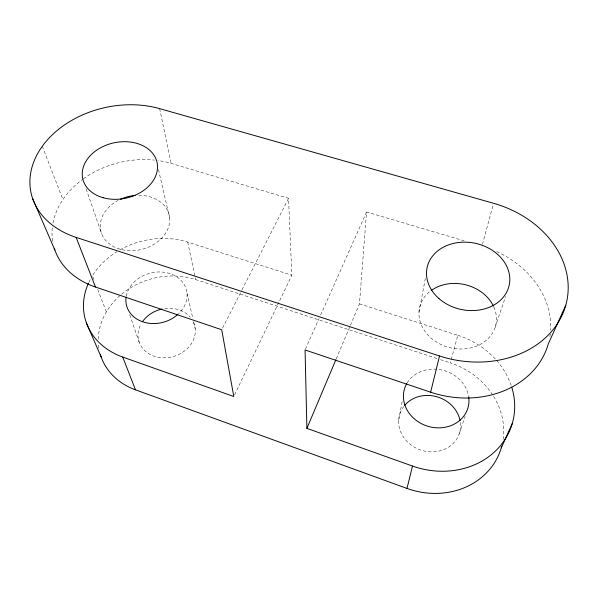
<?xml version="1.0" encoding="UTF-8"?>
<svg xmlns="http://www.w3.org/2000/svg" width="598" height="598" viewBox="0 0 598 598"><rect width="100%" height="100%" fill="white"/><g stroke="black" fill="none" stroke-linecap="round" stroke-linejoin="round"><path stroke-width="0.45" stroke-dasharray="2.99 2.24" d="M350.391 325.342L359.458 303.874L366.552 212.006L464.085 240.785M398.687 420.117L402.432 400.212M418.996 312.096L425.328 278.429M492.67 394.859A74.593 66.415 19 0 0 450.324 362.881L457.799 335.306L359.458 303.874M482.459 244.283L493.088 205.069M459.346 433.401L465.124 416.275M495.166 327.293L505.534 296.593M336.255 358.822L350.032 326.202M305.451 349.112L319.115 318.457M320.633 315.049L366.552 212.006M234.603 394.83L291.854 275.192L288.55 198.327L171.155 163.396A83.675 65.003 -13.2 0 0 157.999 160.541M222.561 328.085L241.599 290.658M242.018 289.821L288.55 198.327M119.959 249.882A73.726 60.6 -14.7 0 1 187.72 242.108L291.854 275.192M98.281 339.208A69.047 58.208 -15.7 0 1 195.598 279.543L437.011 358.523M440.562 359.69L450.324 362.881M42.294 146.286L62.917 199.56M92.75 276.635L94.409 280.925M97.736 289.522L106.384 311.864M86.149 188.923L101.705 233.885M129.729 314.869L139.386 342.774M158.5 169.69L169.638 217.941M187.017 293.207L192.758 318.084M193.58 321.634L195.217 328.743M159.629 108.627L171.155 163.396M187.72 242.108L195.023 276.799M195.21 277.711L195.598 279.543M52.646 241.233A83.675 65.003 -13.2 0 1 52.392 226.754M52.96 223.106A83.675 65.003 -13.2 0 1 82.621 179.378M83.369 178.839A83.675 65.003 -13.2 0 1 154.374 160.1M138.684 195.277A35.103 27.246 -13.1 0 1 166.633 231.486A35.103 27.246 -13.1 0 1 111.482 245.374A35.103 27.246 -13.1 0 1 118.03 200.472M88.833 282.391A73.726 60.6 -14.7 0 1 90.53 279.027M92.892 275.02A73.726 60.6 -14.7 0 1 116.842 251.736M126.245 296.316A30.939 25.415 -14.7 0 1 170.094 273.637A30.939 25.415 -14.7 0 1 178.533 313.793M98.902 348.215A69.047 58.208 -15.7 0 1 98.386 343.715M493.642 396.392A74.593 66.415 19 0 1 502.918 440.599M193.625 322.599A28.973 24.413 -15.7 0 1 164.869 357.821A28.973 24.413 -15.7 0 1 141.106 323.824M164.749 308.575A28.973 24.413 -15.7 0 1 190.216 317.179M460.355 422.472A31.298 27.852 18.9 0 1 422.532 450.615A31.298 27.852 18.9 0 1 403.598 406.67M496.736 251.586A93.176 77.336 13.4 0 1 550.586 330.141M550.265 333.886A93.176 77.336 13.4 0 1 549.876 336.681M457.799 335.306A78.929 69.189 17.2 0 1 496.026 359.794M496.646 360.489A78.929 69.189 17.2 0 1 511.193 385.456M407.186 382.884A33.114 29.01 17.1 0 1 441.451 369.9A33.114 29.01 17.1 0 1 468.54 395.898M493.858 306.998A39.079 32.404 13.3 0 1 476.486 346.145A39.079 32.404 13.3 0 1 426.673 333.579A39.079 32.404 13.3 0 1 430.515 291.017"/><path stroke-width="0.9" d="M100.307 354.42A69.047 58.208 -15.7 0 0 135.492 389.836L406.991 488.424L412.493 466.051A78.929 69.189 17.2 0 0 490.771 455.13A78.929 69.189 17.2 0 0 511.739 387.145M412.493 466.051L306.894 428.362L305.07 349.965L430.627 392.191L439.523 355.974A100.12 80.775 12.2 0 0 564.452 309.465A100.12 80.775 12.2 0 0 493.574 203.29L159.629 108.627A90.672 67.559 -12.4 0 0 40.201 149.343A90.672 67.559 -12.4 0 0 76.133 237.391L95.456 287.018L221.716 329.752L233.796 396.511L122.732 357.051A73.726 60.6 -14.7 0 1 88.444 283.243M306.894 428.362L335.897 359.682M501.274 447.842L512.247 423.586M565.798 305.212L548.254 343.992A93.176 77.336 13.4 0 1 430.627 392.191M76.133 237.391L439.523 355.974M32.711 198.79L54.874 250.024M86.344 322.771L101.152 356.991M122.732 357.051L135.492 389.836M95.456 287.018A83.675 65.003 -13.2 0 1 54.306 248.312M501.767 446.063A74.593 66.415 19 0 1 406.991 488.424M120.43 199.291A35.103 27.246 -13.1 0 1 135.111 195.441M177.898 314.384A30.939 25.415 -14.7 0 1 142.952 321.896A30.939 25.415 -14.7 0 1 126.103 297.161M142.488 321.634A28.973 24.413 -15.7 0 1 162.006 309.054M404.734 405.257A31.298 27.852 18.9 0 1 436.645 396.691A31.298 27.852 18.9 0 1 460.064 420.626M468.683 396.758A33.114 29.01 17.1 0 1 430.919 427.047A33.114 29.01 17.1 0 1 406.752 383.61M431.225 290.493A39.079 32.404 13.3 0 1 493.477 306.176M103.133 197.714A38.033 28.308 -12.3 0 0 157.446 165.138A38.033 28.308 -12.3 0 0 99.044 148.655A38.033 28.308 -12.3 0 0 103.133 197.714M438.969 298.581A41.98 33.832 12 0 0 508.494 287.817A41.98 33.832 12 0 0 456.992 242.713A41.98 33.832 12 0 0 438.969 298.581"/></g></svg>
